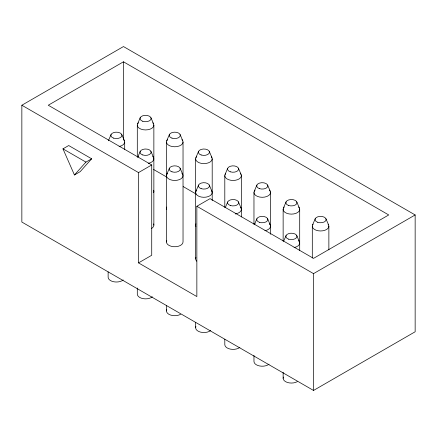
<?xml version="1.0" encoding="UTF-8"?>
<svg xmlns="http://www.w3.org/2000/svg" width="437" height="437" viewBox="0 0 437 437"><rect width="100%" height="100%" fill="white"/><g stroke="black" fill="none" stroke-linecap="round" stroke-linejoin="round"><path stroke-width="0.66" d="M108.414 140.752L111.053 134.53M137.584 123.917L140.222 117.695M137.846 156.97L140.222 151.371M166.748 140.752L169.387 134.53M166.748 174.434L169.387 168.212M195.918 157.593L198.556 151.371M195.918 191.275L198.556 185.053M225.082 174.434L227.726 168.212M225.35 207.493L227.726 201.894M254.252 191.275L256.89 185.053M254.514 224.328L256.89 218.729M283.416 208.11L286.06 201.894M283.684 241.169L286.06 235.57M312.586 224.951L315.224 218.729M74.443 174.975L85.925 162.111L91.666 158.8L68.702 145.537L62.961 148.853L74.443 174.975L80.184 171.659L91.666 158.8M21.85 105.23L123.474 46.557L415.15 214.955L415.15 331.77L313.526 390.443L21.85 222.045L21.85 105.23L138.518 172.588L151.726 164.962L151.726 255.263L138.518 262.888L138.518 172.588M138.518 262.888L196.852 296.565L196.852 206.269L210.06 198.644L313.526 258.376L388.739 214.955L123.474 61.803L48.261 105.23L151.726 164.962M196.852 206.269L313.526 273.628L415.15 214.955M153.606 169.501L166.606 177.001M183.147 186.555L196.142 194.055M62.961 148.853L85.925 162.111M325.947 218.729L328.586 224.951M296.778 201.894L299.416 208.11M296.778 235.57L299.416 241.792M267.613 185.053L270.252 191.275M267.613 218.729L270.252 224.951M238.444 168.212L241.082 174.434M238.444 201.894L241.082 208.11M209.274 151.371L211.918 157.593M209.274 185.053L211.918 191.275M180.11 134.53L182.748 140.752M180.11 168.212L182.748 174.434M150.94 117.695L153.584 123.917M150.94 151.371L153.584 157.593M121.776 134.53L124.414 140.752M328.87 226.191L328.87 249.866M313.526 273.628L313.526 390.443M312.302 226.191L312.302 257.988M299.7 209.35L299.7 250.62M283.138 209.35L283.138 241.148M283.138 372.215L283.138 378.278M270.536 192.509L270.536 234.308M253.968 192.509L253.968 224.307M253.968 355.379L253.968 361.437A8.281 4.78 0 0 0 259.764 365.998A8.281 4.78 0 0 0 269.039 364.179M241.366 175.669L241.366 216.938M224.804 175.669L224.804 207.466M224.804 339.21L224.804 344.602A8.281 4.78 0 0 0 230.594 349.163A8.281 4.78 0 0 0 239.869 347.344M212.196 158.833L212.196 200.627M195.634 158.833L195.634 258.808M195.634 322.369L195.634 327.761M183.032 141.992L183.032 241.972A8.281 4.78 0 0 1 173.669 246.708A8.281 4.78 0 0 1 166.748 240.732M166.464 141.992L166.464 241.972M166.464 305.534L166.464 310.92M153.862 125.151L153.862 225.131M137.3 125.151L137.3 156.949M137.3 288.021L137.3 294.079A8.281 4.78 0 0 0 143.09 298.64A8.281 4.78 0 0 0 152.366 296.821M124.698 141.992L124.698 149.432M123.474 61.803L123.474 139.884M108.13 271.852L108.13 277.244A8.281 4.78 0 0 0 113.926 281.799A8.281 4.78 0 0 0 123.201 279.98M180.607 314.301A8.281 4.78 0 0 1 170.61 315.061A8.281 4.78 0 0 1 166.748 309.686M210.7 330.503A8.281 4.78 0 0 1 200.419 332.093A8.281 4.78 0 0 1 195.918 326.521M297.275 381.659A8.281 4.78 0 0 1 287.278 382.419A8.281 4.78 0 0 1 283.416 377.044M153.584 190.215A8.281 4.78 0 0 1 153.584 192.69M152.753 122.759A8.281 4.78 0 0 1 145.581 129.936A8.281 4.78 0 0 1 138.409 122.759M123.922 139.971A8.281 4.78 0 0 1 119.072 146.521M166.748 209.531A8.281 4.78 0 0 1 166.748 207.051M181.923 139.6A8.281 4.78 0 0 1 174.751 146.772A8.281 4.78 0 0 1 167.579 139.6M153.584 223.891A8.281 4.78 0 0 1 151.437 228.513M152.753 156.441A8.281 4.78 0 0 1 148.241 163.362M137.797 157.2A8.281 4.78 0 0 1 138.409 156.441M195.918 226.366A8.281 4.78 0 0 1 195.918 223.891M211.421 156.812A8.281 4.78 0 0 1 203.555 163.607A8.281 4.78 0 0 1 196.743 156.441M181.923 173.281A8.281 4.78 0 0 1 174.751 180.454A8.281 4.78 0 0 1 167.579 173.281M328.089 224.17A8.281 4.78 0 0 1 320.583 230.971A8.281 4.78 0 0 1 313.078 224.17M298.591 240.64A8.281 4.78 0 0 1 294.079 247.56M298.591 206.958A8.281 4.78 0 0 1 291.419 214.13A8.281 4.78 0 0 1 284.247 206.958M269.421 223.799A8.281 4.78 0 0 1 264.909 230.72M254.465 224.558A8.281 4.78 0 0 1 255.077 223.799M269.421 190.122A8.281 4.78 0 0 1 262.249 197.295A8.281 4.78 0 0 1 255.077 190.122M240.59 207.329A8.281 4.78 0 0 1 235.226 213.972M240.59 173.647A8.281 4.78 0 0 1 233.085 180.454A8.281 4.78 0 0 1 225.579 173.647M211.421 190.488A8.281 4.78 0 0 1 203.555 197.289A8.281 4.78 0 0 1 196.743 190.122M196.743 261.2A8.281 4.78 0 0 1 195.918 257.573M113.642 138.136A5.55 3.201 0 0 0 121.961 135.361A5.55 3.201 0 0 0 113.642 132.586A5.55 3.201 0 0 0 113.642 138.136M142.806 121.295A5.55 3.201 0 0 0 151.131 118.52A5.55 3.201 0 0 0 142.806 115.75A5.55 3.201 0 0 0 142.806 121.295M142.806 154.977A5.55 3.201 0 0 0 151.131 152.202A5.55 3.201 0 0 0 142.806 149.427A5.55 3.201 0 0 0 142.806 154.977M171.976 138.136A5.55 3.201 0 0 0 180.301 135.361A5.55 3.201 0 0 0 171.976 132.586A5.55 3.201 0 0 0 171.976 138.136M171.976 171.817A5.55 3.201 0 0 0 180.301 169.043A5.55 3.201 0 0 0 171.976 166.268A5.55 3.201 0 0 0 171.976 171.817M201.14 154.977A5.55 3.201 0 0 0 209.465 152.202A5.55 3.201 0 0 0 201.14 149.427A5.55 3.201 0 0 0 201.14 154.977M288.644 239.176A5.55 3.201 0 0 0 296.969 236.401A5.55 3.201 0 0 0 288.644 233.626A5.55 3.201 0 0 0 288.644 239.176M317.814 222.335A5.55 3.201 0 0 0 326.133 219.56A5.55 3.201 0 0 0 317.814 216.785A5.55 3.201 0 0 0 317.814 222.335M259.474 222.335A5.55 3.201 0 0 0 267.799 219.56A5.55 3.201 0 0 0 259.474 216.785A5.55 3.201 0 0 0 259.474 222.335M288.644 205.494A5.55 3.201 0 0 0 296.969 202.719A5.55 3.201 0 0 0 288.644 199.944A5.55 3.201 0 0 0 288.644 205.494M230.31 205.494A5.55 3.201 0 0 0 238.635 202.719A5.55 3.201 0 0 0 230.31 199.944A5.55 3.201 0 0 0 230.31 205.494M259.474 188.653A5.55 3.201 0 0 0 267.799 185.883A5.55 3.201 0 0 0 259.474 183.108A5.55 3.201 0 0 0 259.474 188.653M201.14 188.653A5.55 3.201 0 0 0 209.465 185.883A5.55 3.201 0 0 0 201.14 183.108A5.55 3.201 0 0 0 201.14 188.653M230.31 171.817A5.55 3.201 0 0 0 238.635 169.043A5.55 3.201 0 0 0 230.31 166.268A5.55 3.201 0 0 0 230.31 171.817"/></g></svg>
